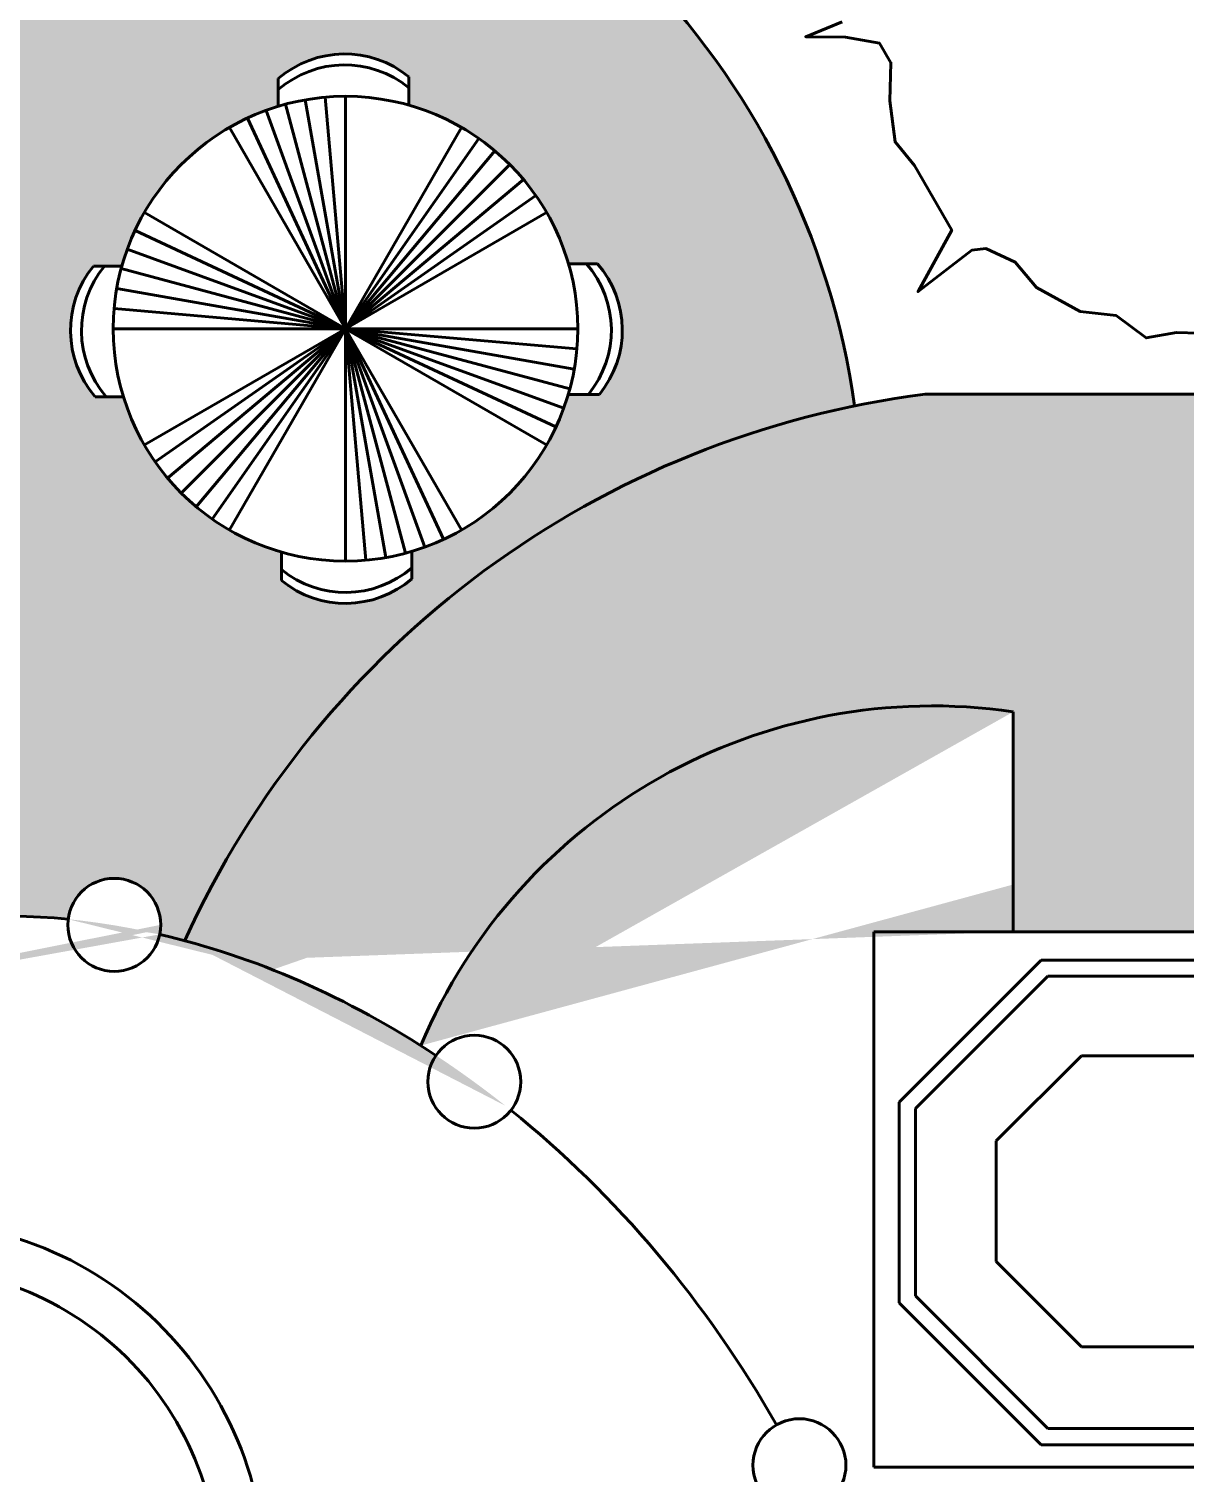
# Model space of a CAD drawing. Header units: inches. Extents: x -344 to 750, y -84 to 471.
# Drawn here: x -118 to 31.3, y 121 to 307.4 of the extents above; entities that cross this region are included whole.
import ezdxf

# ---------------------------------------------------------------- set-up
doc = ezdxf.new("R2010")
doc.units = ezdxf.units.IN
doc.header["$MEASUREMENT"] = 0
for name, color, linetype, lineweight in [('L-PLNT-TREE', 90, 'Continuous', 60), ('L-SITE-FURN', 210, 'Continuous', 60), ('L-SITE-POOL', 150, 'Continuous', 60), ('L-WALK', 7, 'Continuous', 60), ('L-WALK-PATT', 252, 'Continuous', 30)]:
    doc.layers.add(name, color=color, linetype=linetype, lineweight=lineweight)
pattern_1 = [(228.012787504, (0.576, 0.8), (-6.40000000000005, -7.200000000000003), [0.1076288, -10.65527043765896]), (184.969740728, (0.504, 0.7200000000000001), (9.59999999999998, 0.8000000000000281), [0.1846944, -18.284739808984]), (132.510447078, (0.3200000000000001, 0.7040000000000001), (8.000000000000094, -8.799999999999892), [0.1302304, -12.89282607687976]), (267.273689006, (0.008, 0.504), (0.8000000000000194, 16.00000000000001), [0.1681904, -16.6508464333032]), (292.833654178, (0, 0.336), (-3.999999999999991, 9.600000000000023), [0.164924, -16.32749850247064]), (357.273689006, (0.064, 0.184), (-16.00000000000001, 0.8000000000000205), [0.1681904, -16.6508464333032]), (37.6942404667, (0.232, 0.176), (-10.4, -7.999999999999979), [0.2224232, -22.0198788391328]), (72.2553283749, (0.408, 0.3120000000000001), (5.600000000000023, 17.6), [0.2099904, -20.78905719745071]), (121.429565615, (0.472, 0.512), (-6.400000000000016, 10.39999999999999), [0.16876, -16.7072584877832]), (175.236358309, (0.384, 0.656), (8.799999999999988, -0.8000000000000305), [0.1926656, -9.44061006303384]), (222.397437798, (0.192, 0.672), (-9.599999999999971, -8.799999999999978), [0.2491584, -24.66670000383592]), (138.814074834, (0.8, 0.496), (-5.600000000000026, 4.800000000000001), [0.08504079999999999, -8.419075850187758]), (171.46923439, (0.7360000000000001, 0.5519999999999999), (10.4, -1.599999999999996), [0.1617896, -16.0172091329256]), (225, (0.576, 0.576), (-8.881784197001253e-17, -0.7999999999999464), [0.1131368, -1.01823404989848]), (203.198590514, (0.52, 0.672), (3.999999999999992, 1.59999999999998), [0.06092640000000001, -6.03169208469112]), (291.801409486, (0.464, 0.6480000000000001), (-0.7999999999997471, 2.400000000000082), [0.0861624, -4.2219694457076]), (30.96375653209999, (0.496, 0.568), (2.400000000000043, 1.599999999999984), [0.1399432, -4.524818315876239]), (161.565051177, (0.6160000000000001, 0.6400000000000001), (1.600000000000009, -0.7999999999999814), [0.1011928, -2.42862932813472]), (16.389540334, (0, 0.6480000000000001), (7.999999999999973, 2.400000000000035), [0.14176, -14.03427611733552]), (70.3461759419, (0.136, 0.6880000000000001), (-3.200000000000976, -8.800000000002717), [0.1189288, -11.7739261978552]), (293.198590514, (0.6160000000000001, 0.8), (-1.599999999999977, 3.999999999999993), [0.121852, -5.97076648469112]), (343.610459666, (0.664, 0.6880000000000001), (-7.999999999999973, 2.400000000000035), [0.14176, -14.0342761173352]), (339.44395478, (0, 0.152), (-4.000000000000029, 1.60000000000002), [0.136704, -6.698498996253999]), (294.775140569, (0.128, 0.104), (-4.000000000000004, 8.800000000000002), [0.1145424, -11.3397144506208]), (66.8014094864, (0.6240000000000001, 0), (1.599999999999985, 3.999999999999976), [0.121852, -5.97076648469112]), (17.3540246363, (0.672, 0.112), (-10.39999999999998, -3.19999999999997), [0.1341048, -13.276338891392]), (69.44395478040002, (0.232, 0), (-1.600000000000006, -3.999999999999964), [0.068352, -6.766850996253999]), (101.309932474, (0.576, 0), (-0.7999999999999711, 3.20000000000001), [0.040792, -4.03842361087424]), (165.963756532, (0.568, 0.04000000000000001), (2.399999999999967, -0.8000000000000012), [0.164924, -3.13356050049416]), (186.009005957, (0.408, 0.08000000000000002), (8.000000000000037, 0.7999999999999865), [0.15284, -15.13113853963424]), (303.690067526, (0.496, 0.496), (-0.7999999999999898, 1.599999999999989), [0.1153776, -2.7690634203712]), (353.157226587, (0.5599999999999999, 0.4), (13.60000000000001, -1.600000000000042), [0.2014352, -19.94205009922264]), (60.9453959009, (0.76, 0.376), (-3.199999999999981, -5.599999999999982), [0.0823648, -8.154139312789601]), (90, (0.8, 0.4480000000000001), (-0.7999999999999999, 0.8), [0.048, -0.752]), (120.256437164, (0.392, 0.104), (3.200000000000007, -5.600000000000007), [0.1111392, -11.00281599155984]), (48.01278750420001, (0.336, 0.2), (6.4, 7.199999999999981), [0.2152576, -10.54764163765896]), (0, (0.48, 0.36), (0.8, 0.8), [0.208, -0.592]), (325.3048464690001, (0.6880000000000001, 0.36), (8.000000000000112, -5.59999999999986), [0.1264912, -12.5226194406736]), (254.054604099, (0.792, 0.288), (-0.8000000000000302, -3.200000000000004), [0.1164816, -5.7076063114244]), (207.645975364, (0.76, 0.176), (-15.19999999999996, -8.000000000000039), [0.189652, -18.77557934580752]), (175.42607874, (0.592, 0.08800000000000001), (-10.39999999999996, 0.8000000000000012), [0.2006392, -19.86325872637512])]

# ---------------------------------------------------------------- blocks, each defined once
blk = doc.blocks.new('CLUMP_OF_TREES_BUSHES')
blk.add_lwpolyline([(-42.05019685039316, -47.16929133858186), (-44.67814960629826, -53.42716535432999), (-39.79724409448746, -48.61318897637722), (-34.91633858267666, -45.24409448818828), (-31.16240157480283, -46.20669291338518), (-26.65649606299144, -51.02066929133796), (-21.02559055118048, -55.35236220472358), (-15.76870078740112, -55.83366141732203), (-3.378937007873968, -59.20275590551097), (0, -70.75492125984161), (1.50196850393728, -59.20275590551097), (3.003937007874112, -57.27755905511716), (8.259842519685217, -55.35236220472358), (13.89173228346443, -55.83366141732203), (22.15157480314965, -53.42716535432999), (27.03248031496045, -49.5757874015739), (33.41437007873982, -48.61318897637722), (36.41830708661394, -44.28149606299138), (42.0501968503936, -38.98720472440886)])
blk = doc.blocks.new('PICNIC')
for p, q in [((-8.679932, 28.710449), (-8.679932, 32.27417)), ((8.180541999999999, 28.833984), (8.180541999999999, 32.510742)), ((-2.614136, 29.879761), (0, 0)), ((0, 29.993896), (0, 0)), ((-10.258545, 28.184937), (0, 0)), ((0, 0), (-7.763062, 28.971802)), ((-5.208496, 29.538208), (0, 0)), ((-12.676025, 27.183594), (0, 0)), ((-14.996948, 25.975464), (0, 0)), ((-14.996948, 25.975464), (0, 0)), ((14.996948, 25.975464), (0, 0)), ((14.996948, 25.975464), (0, 0)), ((17.203735, 24.56958), (0, 0)), ((19.279663, 22.976685), (0, 0)), ((0, 0), (21.208862, 21.208862)), ((22.976563, 19.279663), (0, 0)), ((24.569458, 17.203857), (0, 0)), ((-25.975464, 14.996948), (0, 0)), ((25.975342, 14.996948), (0, 0)), ((-27.183716, 12.675903), (0, 0)), ((-28.185059, 10.258423), (0, 0)), ((-28.885498, 8.078247), (-32.562256, 8.078247)), ((0, 0), (-28.971802, 7.762939)), ((32.562866, 8.38855), (28.796997, 8.38855)), ((-29.538208, 5.208374), (0, 0)), ((-29.879761, 2.614136), (0, 0)), ((-29.993896, 0), (0, 0)), ((-29.993896, 0), (0, 0)), ((-25.975464, -14.996948), (0, 0)), ((-24.569458, -17.203857), (0, 0)), ((-22.976563, -19.279663), (0, 0)), ((0, 0), (-21.208862, -21.208862)), ((-19.279663, -22.976685), (0, 0)), ((-17.203735, -24.56958), (0, 0)), ((-14.996948, -25.975464), (0, 0)), ((-14.996948, -25.975464), (0, 0)), ((14.996948, -25.975464), (0, 0)), ((0, -29.993896), (0, 0)), ((14.996948, -25.975464), (0, 0)), ((2.614136, -29.879761), (0, 0)), ((12.675903, -27.183594), (0, 0)), ((10.258545, -28.184937), (0, 0)), ((0, 0), (7.762939, -28.971802)), ((5.208374, -29.538208), (0, 0)), ((29.993896, 0), (0, 0)), ((25.975464, -14.996826), (0, 0)), ((29.993896, 0), (0, 0)), ((27.183716, -12.675903), (0, 0)), ((29.879761, -2.614136), (0, 0)), ((29.538208, -5.208374), (0, 0)), ((0, 0), (28.971802, -7.762939)), ((28.185059, -10.258423), (0, 0)), ((-28.679321, -8.782227), (-32.325684, -8.782227)), ((32.799438, -8.471924000000001), (28.772461, -8.471924000000001)), ((-8.285034, -28.823975), (-8.285034, -32.500732)), ((8.575439, -28.741821), (8.575439, -32.26416))]:
    blk.add_line(p, q)
blk.add_circle((0, 0), 29.993885)
for centre, radius, start, end in [((-0.108903, 22.358217), 13.106817, 50.768673, 130.839081), ((-0.108903, 20.941467), 13.106818, 50.768677, 130.839066), ((-22.409729, -0.211197), 13.106818, 140.768677, 220.839066), ((-20.992983, -0.211197), 13.106817, 140.768677, 220.839081), ((21.230164, -0.182479), 13.106819, 320.768677, 40.83906899999999), ((22.646912, -0.182479), 13.106819, 320.768677, 40.83906899999999), ((0.00441, -20.931459), 13.106817, 230.768677, 310.839081), ((0.004411, -22.348207), 13.106817, 230.768677, 310.839081)]:
    blk.add_arc(centre, radius, start, end)
blk = doc.blocks.new('HOT_TUB')
for p, q in [((0, 0), (0, 69.11999999999989)), ((0, 69.11999999999989), (69.12000000000012, 69.11999999999989)), ((69.12000000000012, 69.11999999999989), (69.12000000000012, 0)), ((21.60100000000011, 65.4559999999999), (3.272000000000162, 47.12799999999993)), ((47.52099999999996, 65.4559999999999), (21.60100000000011, 65.4559999999999)), ((65.84899999999993, 47.12799999999993), (47.52099999999996, 65.4559999999999)), ((22.46399999999994, 63.39599999999996), (5.358000000000175, 46.28999999999996)), ((46.65600000000018, 63.39599999999996), (22.46399999999994, 63.39599999999996)), ((63.76300000000015, 46.28999999999996), (46.65600000000018, 63.39599999999996)), ((26.78500000000008, 53.09699999999998), (15.78800000000024, 42.10100000000011)), ((42.33700000000022, 53.09699999999998), (26.78500000000008, 53.09699999999998)), ((53.33300000000008, 42.10100000000011), (42.33700000000022, 53.09699999999998)), ((3.272000000000162, 47.12799999999993), (3.272000000000162, 21.20800000000008)), ((65.84899999999993, 21.20800000000008), (65.84899999999993, 47.12799999999993)), ((5.358000000000175, 46.28999999999996), (5.358000000000175, 22.09799999999996)), ((63.76300000000015, 22.09799999999996), (63.76300000000015, 46.28999999999996)), ((15.78800000000024, 42.10100000000011), (15.78800000000024, 26.54899999999998)), ((53.33300000000008, 26.54899999999998), (53.33300000000008, 42.10100000000011)), ((15.78800000000024, 26.54899999999998), (26.78500000000008, 15.55200000000013)), ((42.33700000000022, 15.55200000000013), (53.33300000000008, 26.54899999999998)), ((3.272000000000162, 21.20800000000008), (21.60100000000011, 2.879999999999882)), ((5.358000000000175, 22.09799999999996), (22.46399999999994, 4.991999999999962)), ((46.65600000000018, 4.991999999999962), (63.76300000000015, 22.09799999999996)), ((47.52099999999996, 2.879999999999882), (65.84899999999993, 21.20800000000008)), ((26.78500000000008, 15.55200000000013), (42.33700000000022, 15.55200000000013)), ((22.46399999999994, 4.991999999999962), (46.65600000000018, 4.991999999999962)), ((21.60100000000011, 2.879999999999882), (47.52099999999996, 2.879999999999882)), ((69.12000000000012, 0), (0, 0))]:
    blk.add_line(p, q)
blk = doc.blocks.new('SWIMPOOL')
for centre, radius, start in [((2.927643, 86.486725), 92.198639, 95.60188299999999), ((2.927634, 86.486725), 80.198631, 96.44339000000001)]:
    blk.add_arc(centre, radius, start, 194.42305)

msp = doc.modelspace()

# ---------------------------------------------------------------- hatches: boundary and pattern name
at = {"layer": 'L-WALK-PATT'}
h = msp.add_hatch(dxfattribs=at)
h.set_pattern_fill('GRAVEL', color=256, scale=0.8)
h.set_pattern_definition(pattern_1)
edge = h.paths.add_edge_path()
edge.add_line((72.75, 260.25), (-2.249999999999886, 260.25))
edge.add_arc((13.11094711719627, 139.3184901394298), 121.9031942710874, 97.23905049070613, 155.5804458245875)
edge.add_ellipse((-101.875, 81.875), major_axis=(-57.875, 101.125), ratio=0.7921596004561258, start_angle=303.741445805721, end_angle=321.84036568356873, ccw=False)
edge.add_arc((-1.295876370720457, 148.2412887336484), 71.76862631074609, 81.65479926264072, 157.1001206146117, ccw=False)
edge.add_line((9.120392002522962, 219.25), (9.120392002522966, 190.8699999999999))
edge.add_line((9.120392002522966, 190.8699999999999), (42.25, 190.8699999999999))
edge.add_line((42.25, 190.8699999999999), (42.25, 219.25))
edge.add_line((42.25, 219.25), (72.75, 219.25))
edge.add_line((72.75, 219.25), (72.75, 260.25))
edge = h.paths.add_edge_path()
edge.add_ellipse((-101.875, 81.875), major_axis=(-57.875, 101.125), ratio=0.7921596004561258, start_angle=371.2754159918056, end_angle=373.8172284335656, ccw=False)
edge.add_arc((-169.75, 176), 6.000000000000001, 180, 220.7423579691828, ccw=False)
edge.add_arc((-169.75, 176), 6, 37.86666615294831, 180, ccw=False)
edge.add_ellipse((-101.875, 81.875), major_axis=(-57.875, 101.125), ratio=0.7921596004561258, start_angle=330.59049141312545, end_angle=363.86145226703235, ccw=False)
edge.add_arc((-107, 191.7499999999999), 5.999999999999999, 7.958078640513122e-13, 173.0023192760035, ccw=False)
edge.add_arc((-107, 191.7500000000001), 6, 348.20687443682885, 359.99999999999943, ccw=False)
edge.add_ellipse((-101.875, 81.875), major_axis=(-57.875, 101.125), ratio=0.7921596004561258, start_angle=321.84036568356873, end_angle=323.7191509761346, ccw=False)
edge.add_arc((13.11094711719633, 139.3184901394299), 121.9031942710875, 101.58549833469641, 155.5804458245876, ccw=False)
edge.add_arc((-110.875, 244.6250000000001), 100.5, 8.072629813530618, 228.6987101942143)
h.paths.add_polyline_path([(-85.80987315296716, 297.4085942980124), (-85.80987315296716, 300.9722793274675, -0.3643181693008204), (-68.94939915296715, 301.2088513262585), (-68.94939915296715, 297.5548572298975, -0.2583000036906132), (-48.33297314779819, 277.0866598390452), (-44.56707402096298, 277.0866598390452, -0.3643180966685851), (-44.33050208377222, 260.2261858390452), (-48.35739102039376, 260.2261858390452, -0.2538756324780686), (-68.55450215296715, 239.9562417134256), (-68.55450215296715, 236.4339494862553, -0.3643181407426038), (-85.41497515296714, 236.197378351832), (-85.41497515296714, 239.8711892783597, -0.253685852014913), (-105.8093000424838, 259.9158828390452), (-109.4556230988128, 259.9158828390452, -0.3643181336501561), (-109.6921967476621, 276.7763568390451), (-106.0154922607479, 276.7763568390451, -0.2565432042007624)], flags=16)
h.paths.add_polyline_path([(-131.6356942673386, 250.2346821747568), (-127.8697951405034, 250.2346821747568, -0.3643180966685851), (-127.6332232033126, 233.3742081747568), (-131.6601121399341, 233.3742081747568, -0.2538756324780686), (-151.8572232725075, 213.1042640491373), (-151.8572232725075, 209.5819718219669, -0.3643181407426025), (-168.7176962725075, 209.3454006875436), (-168.7176962725075, 213.0192116140714, -0.2536858520149126), (-189.1120211620241, 233.0639051747568), (-192.7583442183531, 233.0639051747568, -0.3643181336501586), (-192.9949178672024, 249.9243791747568), (-189.3182133802883, 249.9243791747568, -0.2565432042007621), (-169.1125942725075, 270.5566166337241), (-169.1125942725075, 274.1203016631791, -0.3643181693008204), (-152.2521202725075, 274.3568736619701), (-152.2521202725075, 270.7028795656091, -0.2583000036906132)], flags=16)
h = msp.add_hatch(dxfattribs=at)
h.set_pattern_fill('GRAVEL', color=256, scale=0.8)
h.set_pattern_definition(pattern_1)
edge = h.paths.add_edge_path()
edge.add_line((72.75, 260.25), (-2.249999999999886, 260.25))
edge.add_arc((13.11094711719627, 139.3184901394298), 121.9031942710874, 97.23905049070613, 155.5804458245875)
edge.add_ellipse((-101.875, 81.875), major_axis=(-57.875, 101.125), ratio=0.7921596004561258, start_angle=303.741445805721, end_angle=321.84036568356873, ccw=False)
edge.add_arc((-1.295876370720457, 148.2412887336484), 71.76862631074609, 81.65479926264072, 157.1001206146117, ccw=False)
edge.add_line((9.120392002522962, 219.25), (9.120392002522962, 190.8699999999999))
edge.add_line((9.120392002522962, 190.8699999999999), (42.25, 190.8699999999999))
edge.add_line((42.25, 190.8699999999999), (42.25, 219.25))
edge.add_line((42.25, 219.25), (72.75, 219.25))
edge.add_line((72.75, 219.25), (72.75, 260.25))
edge = h.paths.add_edge_path()
edge.add_ellipse((-101.875, 81.875), major_axis=(-57.875, 101.125), ratio=0.7921596004561258, start_angle=371.2754159918056, end_angle=373.8172284335656, ccw=False)
edge.add_arc((-169.75, 176), 6.000000000000001, 180, 220.7423579691828, ccw=False)
edge.add_arc((-169.75, 176), 6, 37.86666615294831, 180, ccw=False)
edge.add_ellipse((-101.875, 81.875), major_axis=(-57.875, 101.125), ratio=0.7921596004561258, start_angle=330.59049141312545, end_angle=363.86145226703235, ccw=False)
edge.add_arc((-107, 191.7500000000002), 6, -11.793125563172907, 173.0023192760066, ccw=False)
edge.add_ellipse((-101.875, 81.875), major_axis=(-57.875, 101.125), ratio=0.7921596004561258, start_angle=321.84036568356873, end_angle=323.7191509761346, ccw=False)
edge.add_ellipse((-101.875, 81.875), major_axis=(-57.875, 101.125), ratio=0.7921596004561258, start_angle=302.5218098375627, end_angle=321.8403656835687)
edge.add_arc((13.1109471171963, 139.3184901394298), 121.9031942710875, 101.58549833469641, 155.5804458245875, ccw=False)
edge.add_arc((-110.875, 244.625), 100.5, 8.072629813530634, 228.6987101942143)
h.paths.add_polyline_path([(-85.80987315296716, 297.4085942980124), (-85.80987315296716, 300.9722793274675, -0.3643181693008204), (-68.94939915296715, 301.2088513262585), (-68.94939915296715, 297.5548572298975, -0.2583000036906132), (-48.33297314779819, 277.0866598390452), (-44.56707402096297, 277.0866598390452, -0.3643180966685851), (-44.33050208377222, 260.2261858390452), (-48.35739102039376, 260.2261858390452, -0.2538756324780686), (-68.55450215296715, 239.9562417134256), (-68.55450215296715, 236.4339494862553, -0.3643181407426038), (-85.41497515296714, 236.197378351832), (-85.41497515296714, 239.8711892783597, -0.2536858520149129), (-105.8093000424838, 259.9158828390452), (-109.4556230988128, 259.9158828390452, -0.3643181336501561), (-109.6921967476621, 276.7763568390451), (-106.0154922607479, 276.7763568390451, -0.2565432042007624)], flags=16)
h.paths.add_polyline_path([(-152.2521202725075, 270.7028795656091, -0.2583000036906132), (-131.6356942673386, 250.2346821747568), (-127.8697951405034, 250.2346821747568, -0.3643180966685851), (-127.6332232033126, 233.3742081747568), (-131.6601121399341, 233.3742081747568, -0.2538756324780686), (-151.8572232725075, 213.1042640491373), (-151.8572232725075, 209.5819718219669, -0.3643181407426025), (-168.7176962725075, 209.3454006875436), (-168.7176962725075, 213.0192116140714, -0.2536858520149126), (-189.1120211620241, 233.0639051747568), (-192.7583442183531, 233.0639051747568, -0.3643181336501586), (-192.9949178672024, 249.9243791747568), (-189.3182133802883, 249.9243791747568, -0.2565432042007621), (-169.1125942725075, 270.5566166337241), (-169.1125942725075, 274.1203016631791, -0.3643181693008204), (-152.2521202725075, 274.3568736619701)], flags=16)
h = msp.add_hatch(dxfattribs=at)
h.set_pattern_fill('GRAVEL', color=256, scale=0.8)
h.set_pattern_definition(pattern_1)
edge = h.paths.add_edge_path()
edge.add_arc((-110.875, 244.625), 100.5, 8.072629813530634, 228.6987101942143)
edge.add_ellipse((-101.875, 81.875), major_axis=(-57.875, 101.125), ratio=0.7921596004561258, start_angle=371.2754159918056, end_angle=373.8172284335656, ccw=False)
edge.add_arc((-169.75, 176), 6.000000000000001, 180, 220.7423579691828, ccw=False)
edge.add_arc((-169.75, 176), 6, 37.86666615294831, 180, ccw=False)
edge.add_ellipse((-101.875, 81.875), major_axis=(-57.875, 101.125), ratio=0.7921596004561258, start_angle=330.59049141312545, end_angle=363.86145226703235, ccw=False)
edge.add_arc((-107, 191.75), 5.999999999999999, 0, 173.0023192760044, ccw=False)
edge.add_arc((-107, 191.75), 6, -11.793125563170577, 0, ccw=False)
edge.add_ellipse((-101.875, 81.875), major_axis=(-57.875, 101.125), ratio=0.7921596004561258, start_angle=321.84036568356873, end_angle=323.7191509761346, ccw=False)
edge.add_arc((13.11094711719633, 139.3184901394298), 121.9031942710875, 101.58549833469641, 155.5804458245875, ccw=False)
h.paths.add_polyline_path([(-127.6332232033126, 233.3742081747568), (-131.6601121399341, 233.3742081747568, -0.2538756324780687), (-151.8572232725075, 213.1042640491373), (-151.8572232725075, 209.5819718219669, -0.3643181407426024), (-168.7176962725075, 209.3454006875436), (-168.7176962725075, 213.0192116140714, -0.2536858520149127), (-189.1120211620241, 233.0639051747568), (-192.7583442183531, 233.0639051747568, -0.3643181336501586), (-192.9949178672024, 249.9243791747568), (-189.3182133802883, 249.9243791747568, -0.256543204200762), (-169.1125942725075, 270.5566166337241), (-169.1125942725075, 274.1203016631791, -0.3643181693008204), (-152.2521202725075, 274.35687366197), (-152.2521202725075, 270.7028795656091, -0.2583000036906132), (-131.6356942673386, 250.2346821747568), (-127.8697951405034, 250.2346821747568, -0.3643180966685851)], flags=16)
h.paths.add_polyline_path([(-105.8093000424838, 259.9158828390452), (-109.4556230988128, 259.9158828390452, -0.3643181336501561), (-109.6921967476621, 276.7763568390451), (-106.0154922607479, 276.7763568390451, -0.2565432042007623), (-85.80987315296716, 297.4085942980124), (-85.80987315296716, 300.9722793274675, -0.3643181693008204), (-68.94939915296715, 301.2088513262585), (-68.94939915296715, 297.5548572298975, -0.2583000036906132), (-48.33297314779819, 277.0866598390452), (-44.56707402096297, 277.0866598390452, -0.3643180966685851), (-44.33050208377222, 260.2261858390452), (-48.35739102039376, 260.2261858390452, -0.2538756324780686), (-68.55450215296715, 239.9562417134256), (-68.55450215296715, 236.4339494862553, -0.3643181407426038), (-85.41497515296714, 236.197378351832), (-85.41497515296714, 239.8711892783597, -0.2536858520149129)], flags=16)
h = msp.add_hatch(dxfattribs=at)
h.set_pattern_fill('GRAVEL', color=256, scale=0.75)
h.set_pattern_definition([(228.012787504, (0.54, 0.75), (-6.000000000000046, -6.750000000000003), [0.100902, -9.989316035305274]), (184.969740728, (0.4725, 0.675), (8.999999999999982, 0.7500000000000263), [0.173151, -17.1419435709225]), (132.510447078, (0.3, 0.66), (7.500000000000088, -8.249999999999899), [0.122091, -12.08702444707477]), (267.273689006, (0.0075, 0.4725), (0.7500000000000182, 15.00000000000001), [0.1576785, -15.61016853122175]), (292.833654178, (0, 0.315), (-3.749999999999991, 9.000000000000021), [0.15461625, -15.30702984606622]), (357.273689006, (0.06, 0.1725), (-15.00000000000001, 0.7500000000000191), [0.1576785, -15.61016853122175]), (37.6942404667, (0.2175, 0.165), (-9.749999999999998, -7.49999999999998), [0.20852175, -20.643636411687]), (72.2553283749, (0.3825, 0.2925), (5.25000000000002, 16.5), [0.196866, -19.48974112261005]), (121.429565615, (0.4425, 0.48), (-6.000000000000014, 9.749999999999991), [0.1582125, -15.66305483229675]), (175.236358309, (0.36, 0.615), (8.249999999999988, -0.7500000000000284), [0.180624, -8.850571934094225]), (222.397437798, (0.18, 0.63), (-8.999999999999972, -8.249999999999979), [0.233586, -23.12503125359617]), (138.814074834, (0.75, 0.465), (-5.250000000000025, 4.5), [0.07972574999999998, -7.892883609551023]), (171.46923439, (0.6900000000000001, 0.5175), (9.749999999999998, -1.499999999999996), [0.15167775, -15.01613356211775]), (225, (0.54, 0.54), (-8.326672684688674e-17, -0.7499999999999497), [0.10606575, -0.954594421779825]), (203.198590514, (0.4875, 0.63), (3.749999999999992, 1.499999999999982), [0.0571185, -5.654711329397925]), (291.801409486, (0.4349999999999999, 0.6075), (-0.749999999999763, 2.250000000000077), [0.08077725, -3.958096355350875]), (30.96375653209999, (0.465, 0.5325), (2.25000000000004, 1.499999999999985), [0.13119675, -4.242017171133973]), (161.565051177, (0.5775, 0.6000000000000001), (1.500000000000009, -0.7499999999999825), [0.09486825, -2.276839995126299]), (16.389540334, (0, 0.6075), (7.499999999999975, 2.250000000000033), [0.1329, -13.15713386000205]), (70.3461759419, (0.1275, 0.645), (-3.000000000000915, -8.250000000002547), [0.11149575, -11.03805581048925]), (293.198590514, (0.5775, 0.75), (-1.499999999999978, 3.749999999999993), [0.11423625, -5.597593579397925]), (343.610459666, (0.6224999999999999, 0.645), (-7.499999999999975, 2.250000000000033), [0.1329, -13.15713386000175]), (339.44395478, (0, 0.1425), (-3.750000000000028, 1.500000000000018), [0.12816, -6.279842808988124]), (294.775140569, (0.12, 0.0975), (-3.750000000000004, 8.250000000000002), [0.1073835, -10.630982297457]), (66.8014094864, (0.585, 0), (1.499999999999986, 3.749999999999977), [0.11423625, -5.597593579397925]), (17.3540246363, (0.63, 0.105), (-9.749999999999982, -2.999999999999972), [0.12572325, -12.44656771068]), (69.44395478040002, (0.2175, 0), (-1.500000000000005, -3.749999999999966), [0.06407999999999998, -6.343922808988125]), (101.309932474, (0.54, 0), (-0.7499999999999729, 3.000000000000009), [0.0382425, -3.7860221351946]), (165.963756532, (0.5325, 0.03750000000000001), (2.249999999999969, -0.750000000000001), [0.15461625, -2.937712969213275]), (186.009005957, (0.3825, 0.07500000000000001), (7.500000000000035, 0.7499999999999873), [0.1432875, -14.1854423809071]), (303.690067526, (0.465, 0.465), (-0.7499999999999905, 1.499999999999989), [0.1081665, -2.595996956598]), (353.157226587, (0.5249999999999999, 0.375), (12.75000000000001, -1.50000000000004), [0.1888455, -18.69567196802123]), (60.9453959009, (0.7124999999999999, 0.3525), (-2.999999999999982, -5.249999999999982), [0.077217, -7.64450560574025]), (90, (0.75, 0.42), (-0.7499999999999999, 0.75), [0.045, -0.705]), (120.256437164, (0.3675, 0.0975), (3.000000000000007, -5.250000000000006), [0.104193, -10.31513999208735]), (48.01278750420001, (0.315, 0.1875), (6, 6.749999999999981), [0.201804, -9.888414035305274]), (0, (0.45, 0.3375), (0.75, 0.75), [0.195, -0.5549999999999999]), (325.3048464690001, (0.645, 0.3375), (7.500000000000104, -5.249999999999869), [0.1185855, -11.7399557256315]), (254.054604099, (0.7424999999999999, 0.27), (-0.7500000000000283, -3.000000000000004), [0.1092015, -5.350880916960375]), (207.645975364, (0.7124999999999999, 0.165), (-14.24999999999996, -7.500000000000036), [0.17779875, -17.60210563669455]), (175.42607874, (0.5549999999999999, 0.0825), (-9.749999999999964, 0.750000000000001), [0.18809925, -18.62180505597667])])
edge = h.paths.add_edge_path()
edge.add_ellipse((-101.875, 81.875), major_axis=(-57.875, 101.125), ratio=0.7921596004561258, start_angle=371.2754159918056, end_angle=373.8172284335656, ccw=False)
edge.add_arc((-169.75, 176), 6.000000000000001, 180, 220.7423579691828, ccw=False)
edge.add_arc((-169.75, 176), 5.999999999999999, 37.86666615294831, 180, ccw=False)
edge.add_ellipse((-101.875, 81.875), major_axis=(-57.875, 101.125), ratio=0.7921596004561258, start_angle=330.59049141312545, end_angle=363.86145226703235, ccw=False)
edge.add_arc((-107, 191.75), 6, 0, 173.0023192760044, ccw=False)
edge.add_arc((-107, 191.75), 6, 348.20687443682885, 359.9999999999998, ccw=False)
edge.add_ellipse((-101.875, 81.875), major_axis=(-57.875, 101.125), ratio=0.7921596004561258, start_angle=321.84036568356873, end_angle=323.7191509761346, ccw=False)
edge.add_arc((13.1109471171963, 139.3184901394298), 121.9031942710875, 101.58549833469641, 155.5804458245875, ccw=False)
edge.add_arc((-110.875, 244.625), 100.5, 8.072629813530634, 228.6987101942143)
h.paths.add_polyline_path([(-44.33050208377222, 260.2261858390452), (-48.35739102039376, 260.2261858390452, -0.2538756324780686), (-68.55450215296715, 239.9562417134256), (-68.55450215296715, 236.4339494862553, -0.3643181407426038), (-85.41497515296714, 236.197378351832), (-85.41497515296714, 239.8711892783597, -0.2536858520149129), (-105.8093000424838, 259.9158828390452), (-109.4556230988128, 259.9158828390452, -0.3643181336501561), (-109.6921967476621, 276.7763568390451), (-106.0154922607479, 276.7763568390451, -0.2565432042007623), (-85.80987315296716, 297.4085942980124), (-85.80987315296716, 300.9722793274675, -0.3643181693008204), (-68.94939915296715, 301.2088513262585), (-68.94939915296715, 297.5548572298975, -0.2583000036906132), (-48.33297314779819, 277.0866598390452), (-44.56707402096297, 277.0866598390452, -0.3643180966685851)], flags=16)
h.paths.add_polyline_path([(-127.6332232033126, 233.3742081747568), (-131.6601121399341, 233.3742081747568, -0.2538756324780687), (-151.8572232725075, 213.1042640491373), (-151.8572232725075, 209.5819718219669, -0.3643181407426025), (-168.7176962725075, 209.3454006875436), (-168.7176962725075, 213.0192116140714, -0.2536858520149126), (-189.1120211620241, 233.0639051747568), (-192.7583442183531, 233.0639051747568, -0.3643181336501586), (-192.9949178672024, 249.9243791747568), (-189.3182133802883, 249.9243791747568, -0.2565432042007621), (-169.1125942725075, 270.5566166337241), (-169.1125942725075, 274.1203016631791, -0.3643181693008204), (-152.2521202725075, 274.3568736619701), (-152.2521202725075, 270.7028795656091, -0.2583000036906132), (-131.6356942673386, 250.2346821747568), (-127.8697951405034, 250.2346821747568, -0.3643180966685851)], flags=16)
h = msp.add_hatch(dxfattribs=at)
h.set_pattern_fill('GRAVEL', color=256)
h.set_pattern_definition([(228.012787504, (0.72, 1), (-8.000000000000062, -9.000000000000004), [0.134536, -13.3190880470737]), (184.969740728, (0.63, 0.9), (11.99999999999998, 1.000000000000035), [0.230868, -22.85592476123]), (132.510447078, (0.4, 0.88), (10.00000000000012, -10.99999999999986), [0.162788, -16.1160325960997]), (267.273689006, (0.01, 0.63), (1.000000000000024, 20.00000000000002), [0.210238, -20.813558041629]), (292.833654178, (0, 0.42), (-4.999999999999988, 12.00000000000003), [0.206155, -20.4093731280883]), (357.273689006, (0.08, 0.23), (-20.00000000000002, 1.000000000000026), [0.210238, -20.813558041629]), (37.6942404667, (0.29, 0.22), (-13, -9.999999999999973), [0.278029, -27.524848548916]), (72.2553283749, (0.51, 0.39), (7.000000000000028, 22), [0.2624879999999999, -25.98632149681339]), (121.429565615, (0.59, 0.64), (-8.00000000000002, 12.99999999999999), [0.21095, -20.884073109729]), (175.236358309, (0.48, 0.82), (10.99999999999998, -1.000000000000038), [0.240832, -11.8007625787923]), (222.397437798, (0.24, 0.84), (-11.99999999999996, -10.99999999999997), [0.311448, -30.8333750047949]), (138.814074834, (1, 0.62), (-7.000000000000033, 6), [0.106301, -10.5238448127347]), (171.46923439, (0.92, 0.69), (13, -1.999999999999995), [0.202237, -20.021511416157]), (225, (0.72, 0.72), (-1.110223024625157e-16, -0.9999999999999329), [0.141421, -1.2727925623731]), (203.198590514, (0.65, 0.84), (4.999999999999989, 1.999999999999975), [0.076158, -7.5396151058639]), (291.801409486, (0.58, 0.81), (-0.9999999999996839, 3.000000000000103), [0.107703, -5.2774618071345]), (30.96375653209999, (0.62, 0.71), (3.000000000000053, 1.99999999999998), [0.174929, -5.656022894845298]), (161.565051177, (0.77, 0.8), (2.000000000000012, -0.9999999999999767), [0.126491, -3.035786660168399]), (16.389540334, (0, 0.81), (9.999999999999966, 3.000000000000044), [0.1772, -17.5428451466694]), (70.3461759419, (0.17, 0.86), (-4.00000000000122, -11.0000000000034), [0.148661, -14.717407747319]), (293.198590514, (0.77, 1), (-1.99999999999997, 4.999999999999991), [0.152315, -7.4634581058639]), (343.610459666, (0.83, 0.86), (-9.999999999999966, 3.000000000000044), [0.1772, -17.54284514666899]), (339.44395478, (0, 0.19), (-5.000000000000036, 2.000000000000024), [0.17088, -8.373123745317498]), (294.775140569, (0.16, 0.13), (-5.000000000000005, 11), [0.143178, -14.174643063276]), (66.8014094864, (0.78, 0), (1.999999999999981, 4.99999999999997), [0.152315, -7.4634581058639]), (17.3540246363, (0.84, 0.14), (-12.99999999999998, -3.999999999999963), [0.167631, -16.59542361424]), (69.44395478040002, (0.29, 0), (-2.000000000000007, -4.999999999999955), [0.08543999999999999, -8.458563745317498]), (101.309932474, (0.72, 0), (-0.9999999999999638, 4.000000000000012), [0.05099, -5.0480295135928]), (165.963756532, (0.71, 0.05), (2.999999999999959, -1.000000000000001), [0.206155, -3.9169506256177]), (186.009005957, (0.51, 0.1), (10.00000000000005, 0.9999999999999831), [0.19105, -18.9139231745428]), (303.690067526, (0.62, 0.62), (-0.9999999999999872, 1.999999999999986), [0.144222, -3.461329275464]), (353.157226587, (0.7, 0.5), (17.00000000000001, -2.000000000000053), [0.251794, -24.9275626240283]), (60.9453959009, (0.95, 0.47), (-3.999999999999976, -6.999999999999977), [0.102956, -10.192674140987]), (90, (1, 0.56), (-0.9999999999999999, 1), [0.06, -0.94]), (120.256437164, (0.49, 0.13), (4.000000000000009, -7.000000000000008), [0.138924, -13.7535199894498]), (48.01278750420001, (0.42, 0.25), (8, 8.999999999999975), [0.269072, -13.1845520470737]), (0, (0.6, 0.45), (1, 1), [0.26, -0.74]), (325.3048464690001, (0.86, 0.45), (10.00000000000014, -6.999999999999825), [0.158114, -15.653274300842]), (254.054604099, (0.99, 0.36), (-1.000000000000038, -4.000000000000004), [0.145602, -7.1345078892805]), (207.645975364, (0.95, 0.22), (-18.99999999999995, -10.00000000000005), [0.237065, -23.4694741822594]), (175.42607874, (0.74, 0.11), (-12.99999999999995, 1.000000000000001), [0.250799, -24.8290734079689])])
edge = h.paths.add_edge_path()
edge.add_line((72.75, 260.25), (-2.249999999999886, 260.25))
edge.add_arc((13.11094711719628, 139.3184901394298), 121.9031942710874, 97.23905049070613, 155.5804458245875)
edge.add_ellipse((-101.875, 81.875), major_axis=(-57.875, 101.125), ratio=0.7921596004561258, start_angle=303.741445805721, end_angle=321.84036568356873, ccw=False)
edge.add_arc((-1.295876370720464, 148.2412887336484), 71.76862631074609, 81.65479926264072, 157.1001206146116, ccw=False)
edge.add_line((9.120392002522962, 219.25), (9.120392002522962, 190.8699999999999))
edge.add_line((9.120392002522962, 190.8699999999999), (42.25, 190.8699999999999))
edge.add_line((42.25, 190.8699999999999), (42.25, 219.25))
edge.add_line((42.25, 219.25), (72.74999999999999, 219.25))
edge.add_line((72.74999999999999, 219.25), (72.75, 260.25))
h.paths.add_polyline_path([(119.0042089635297, 259.0052636467284), (119.9999999999999, 259.0052636467284), (119.9999999999999, 259.9851737444745), (116, 259.9851737444745), (115.9999999999999, 265.25), (72.75, 265.25), (72.74999999999999, 214.25), (115.9999999999999, 214.25), (115.9999999999999, 220.0002516103647), (119.9999999999999, 220.0002516103647), (119.9999999999999, 220.9905223464557), (119.0042089635297, 220.9905223464557)])
edge = h.paths.add_edge_path()
edge.add_ellipse((-101.875, 81.875), major_axis=(-57.875, 101.125), ratio=0.7921596004561258, start_angle=371.2754159918056, end_angle=373.8172284335656, ccw=False)
edge.add_arc((-169.75, 176), 6.000000000000001, 180, 220.7423579691828, ccw=False)
edge.add_arc((-169.75, 176), 6, 37.86666615294831, 180, ccw=False)
edge.add_ellipse((-101.875, 81.875), major_axis=(-57.875, 101.125), ratio=0.7921596004561258, start_angle=330.59049141312545, end_angle=363.86145226703235, ccw=False)
edge.add_arc((-107, 191.7499999999999), 5.999999999999999, 7.958078640513122e-13, 173.0023192760035, ccw=False)
edge.add_arc((-107, 191.7500000000001), 6, 348.20687443682885, 359.99999999999943, ccw=False)
edge.add_ellipse((-101.875, 81.875), major_axis=(-57.875, 101.125), ratio=0.7921596004561258, start_angle=321.84036568356873, end_angle=323.7191509761346, ccw=False)
edge.add_arc((13.11094711719633, 139.3184901394299), 121.9031942710875, 101.58549833469641, 155.5804458245876, ccw=False)
edge.add_arc((-110.875, 244.625), 100.5, 8.072629813530652, 228.6987101942143)
h.paths.add_polyline_path([(-44.3305020837722, 260.2261858390452), (-48.35739102039376, 260.2261858390452, -0.2538756324780686), (-68.55450215296715, 239.9562417134256), (-68.55450215296715, 236.4339494862553, -0.3643181407426038), (-85.41497515296714, 236.197378351832), (-85.41497515296714, 239.8711892783597, -0.253685852014913), (-105.8093000424838, 259.9158828390452), (-109.4556230988128, 259.9158828390452, -0.3643181336501561), (-109.6921967476621, 276.7763568390451), (-106.0154922607479, 276.7763568390451, -0.2565432042007624), (-85.80987315296716, 297.4085942980124), (-85.80987315296716, 300.9722793274675, -0.3643181693008204), (-68.94939915296715, 301.2088513262585), (-68.94939915296715, 297.5548572298975, -0.2583000036906132), (-48.33297314779819, 277.0866598390452), (-44.56707402096298, 277.0866598390452, -0.3643180966685851)], flags=16)
h.paths.add_polyline_path([(-127.6332232033126, 233.3742081747568), (-131.6601121399341, 233.3742081747568, -0.2538756324780686), (-151.8572232725075, 213.1042640491373), (-151.8572232725075, 209.5819718219669, -0.3643181407426025), (-168.7176962725075, 209.3454006875436), (-168.7176962725075, 213.0192116140714, -0.2536858520149126), (-189.1120211620241, 233.0639051747568), (-192.7583442183531, 233.0639051747568, -0.3643181336501586), (-192.9949178672024, 249.9243791747568), (-189.3182133802883, 249.9243791747568, -0.2565432042007621), (-169.1125942725075, 270.5566166337241), (-169.1125942725075, 274.1203016631791, -0.3643181693008204), (-152.2521202725075, 274.3568736619701), (-152.2521202725075, 270.7028795656091, -0.2583000036906132), (-131.6356942673386, 250.2346821747568), (-127.8697951405034, 250.2346821747568, -0.3643180966685851)], flags=16)
h = msp.add_hatch(dxfattribs=at)
h.set_pattern_fill('AR-SAND', color=256)
h.set_pattern_definition([(37.50000000000001, (0, 0), (-0.06299335810960816, 1.926823769013159), [0, -1.52, 0, -1.7, 0, -1.625]), (7.499999999999999, (0, 0), (1.769776705267727, 2.82214606522974), [0, -0.82, 0, -1.37, 0, -0.525]), (327.5, (-1.23, 0), (3.114141861751495, 0.005659053536964942), [0, -0.5, 0, -1.8, 0, -2.35]), (317.5, (-1.23, 0), (3.006126604572294, 0.8776755649342494), [0, -0.25, 0, -1.18, 0, -1.35])])
edge = h.paths.add_edge_path()
edge.add_line((72.75, 260.25), (-2.249999999999872, 260.25))
edge.add_arc((13.11094711719628, 139.3184901394298), 121.9031942710874, 97.23905049070613, 155.5804458245875)
edge.add_ellipse((-101.875, 81.875), major_axis=(-57.875, 101.125), ratio=0.7921596004561258, start_angle=303.741445805721, end_angle=321.84036568356873, ccw=False)
edge.add_arc((-1.295876370720478, 148.2412887336484), 71.7686263107461, 81.65479926264072, 157.1001206146116, ccw=False)
edge.add_line((9.120392002522962, 219.25), (9.120392002522962, 190.8699999999999))
edge.add_line((9.120392002522962, 190.8699999999999), (42.25, 190.8699999999999))
edge.add_line((42.25, 190.8699999999999), (42.24999999999999, 219.25))
edge.add_line((42.24999999999999, 219.25), (72.74999999999999, 219.25))
edge.add_line((72.74999999999999, 219.25), (72.75, 260.25))
edge = h.paths.add_edge_path()
edge.add_ellipse((-101.875, 81.875), major_axis=(-57.875, 101.125), ratio=0.7921596004561258, start_angle=371.2754159918056, end_angle=373.8172284335656, ccw=False)
edge.add_arc((-169.75, 176), 6.000000000000001, 180, 220.7423579691828, ccw=False)
edge.add_arc((-169.75, 176), 6, 37.86666615294831, 180, ccw=False)
edge.add_ellipse((-101.875, 81.875), major_axis=(-57.875, 101.125), ratio=0.7921596004561258, start_angle=330.59049141312545, end_angle=363.86145226703235, ccw=False)
edge.add_arc((-107, 191.7500000000002), 6, -11.793125563172907, 173.0023192760066, ccw=False)
edge.add_ellipse((-101.875, 81.875), major_axis=(-57.875, 101.125), ratio=0.7921596004561258, start_angle=321.84036568356873, end_angle=323.7191509761346, ccw=False)
edge.add_ellipse((-101.875, 81.875), major_axis=(-57.875, 101.125), ratio=0.7921596004561258, start_angle=302.5218098375627, end_angle=321.8403656835687)
edge.add_arc((13.11094711719635, 139.3184901394298), 121.9031942710875, 101.58549833469641, 155.5804458245875, ccw=False)
edge.add_arc((-110.875, 244.625), 100.5, 8.072629813530668, 228.6987101942142)
h.paths.add_polyline_path([(-152.2521202725075, 270.7028795656091, -0.2583000036906132), (-131.6356942673386, 250.2346821747568), (-127.8697951405034, 250.2346821747568, -0.3643180966685851), (-127.6332232033126, 233.3742081747568), (-131.6601121399341, 233.3742081747568, -0.2538756324780686), (-151.8572232725075, 213.1042640491373), (-151.8572232725075, 209.5819718219669, -0.3643181407426025), (-168.7176962725075, 209.3454006875436), (-168.7176962725075, 213.0192116140714, -0.2536858520149126), (-189.1120211620241, 233.0639051747568), (-192.7583442183531, 233.0639051747568, -0.3643181336501586), (-192.9949178672024, 249.9243791747568), (-189.3182133802883, 249.9243791747568, -0.2565432042007619), (-169.1125942725075, 270.5566166337241), (-169.1125942725075, 274.1203016631791, -0.3643181693008204), (-152.2521202725075, 274.3568736619701)], flags=16)
h.paths.add_polyline_path([(-109.6921967476621, 276.7763568390451), (-106.0154922607479, 276.7763568390451, -0.2565432042007623), (-85.80987315296716, 297.4085942980124), (-85.80987315296716, 300.9722793274675, -0.3643181693008204), (-68.94939915296715, 301.2088513262585), (-68.94939915296715, 297.5548572298975, -0.2583000036906132), (-48.33297314779819, 277.0866598390452), (-44.56707402096299, 277.0866598390452, -0.3643180966685851), (-44.33050208377222, 260.2261858390452), (-48.35739102039378, 260.2261858390452, -0.2538756324780684), (-68.55450215296713, 239.9562417134256), (-68.55450215296713, 236.4339494862553, -0.3643181407426038), (-85.41497515296714, 236.197378351832), (-85.41497515296714, 239.8711892783597, -0.253685852014913), (-105.8093000424838, 259.9158828390452), (-109.4556230988128, 259.9158828390452, -0.3643181336501561)], flags=16)
h.paths.add_polyline_path([(119.0042089635297, 259.0052636467284), (119.9999999999999, 259.0052636467284), (119.9999999999999, 259.9851737444745), (115.9999999999999, 259.9851737444745), (115.9999999999999, 265.25), (72.75, 265.25), (72.74999999999999, 214.25), (115.9999999999999, 214.25), (115.9999999999999, 220.0002516103647), (119.9999999999999, 220.0002516103647), (119.9999999999999, 220.9905223464557), (119.0042089635297, 220.9905223464557)])
h = msp.add_hatch(dxfattribs=at)
h.set_pattern_fill('DOTS', color=256, scale=0.5)
h.set_pattern_definition([(0, (0, 0), (0.015625, 0.03125), [0, -0.03125])])
edge = h.paths.add_edge_path()
edge.add_line((38.64619600126138, 124.6299999999999), (56.97419600126135, 142.9580000000001))
edge = h.paths.add_edge_path()
edge.add_line((-5.602803998738416, 142.9580000000001), (12.72619600126153, 124.6299999999999))
edge = h.paths.add_edge_path()
edge.add_line((-8.874803998738578, 121.75), (-8.874803998738578, 190.8699999999999))
edge = h.paths.add_edge_path()
edge.add_line((60.24519600126154, 190.8699999999999), (60.24519600126154, 121.75))
edge = h.paths.add_edge_path()
edge.add_line((60.24519600126154, 121.75), (-8.874803998738578, 121.75))
edge = h.paths.add_edge_path()
edge.add_line((12.72619600126153, 124.6299999999999), (38.64619600126138, 124.6299999999999))
edge = h.paths.add_edge_path()
edge.add_line((-3.516803998738403, 143.848), (13.58919600126136, 126.742))
edge = h.paths.add_edge_path()
edge.add_line((37.7811960012616, 126.742), (54.88819600126157, 143.848))
edge = h.paths.add_edge_path()
edge.add_line((13.58919600126136, 126.742), (37.7811960012616, 126.742))
edge = h.paths.add_edge_path(flags=16)
edge.add_line((-8.874803998738578, 190.8699999999999), (60.24519600126154, 190.8699999999999))
edge = h.paths.add_edge_path()
edge.add_line((56.97419600126135, 142.9580000000001), (56.97419600126135, 168.8779999999999))
edge = h.paths.add_edge_path()
edge.add_line((56.97419600126135, 168.8779999999999), (38.64619600126138, 187.2059999999999))
edge = h.paths.add_edge_path()
edge.add_line((12.72619600126153, 187.2059999999999), (-5.602803998738416, 168.8779999999999))
edge = h.paths.add_edge_path()
edge.add_line((13.58919600126136, 185.146), (-3.516803998738403, 168.04))
edge = h.paths.add_edge_path()
edge.add_line((54.88819600126157, 143.848), (54.88819600126157, 168.04))
edge = h.paths.add_edge_path()
edge.add_line((54.88819600126157, 168.04), (37.7811960012616, 185.146))
edge = h.paths.add_edge_path()
edge.add_line((-5.602803998738416, 168.8779999999999), (-5.602803998738416, 142.9580000000001))
edge = h.paths.add_edge_path()
edge.add_line((-3.516803998738403, 168.04), (-3.516803998738403, 143.848))
edge = h.paths.add_edge_path()
edge.add_line((6.91319600126166, 148.299), (17.9101960012615, 137.3020000000001))
edge = h.paths.add_edge_path()
edge.add_line((33.46219600126164, 137.3020000000001), (44.45819600126151, 148.299))
edge = h.paths.add_edge_path()
edge.add_line((17.9101960012615, 137.3020000000001), (33.46219600126164, 137.3020000000001))
edge = h.paths.add_edge_path(flags=16)
edge.add_line((38.64619600126138, 187.2059999999999), (12.72619600126153, 187.2059999999999))
edge = h.paths.add_edge_path(flags=16)
edge.add_line((37.7811960012616, 185.146), (13.58919600126136, 185.146))
edge = h.paths.add_edge_path()
edge.add_line((33.46219600126164, 174.847), (17.9101960012615, 174.847))
edge = h.paths.add_edge_path()
edge.add_line((17.9101960012615, 174.847), (6.91319600126166, 163.8510000000001))
edge = h.paths.add_edge_path()
edge.add_line((6.91319600126166, 163.8510000000001), (6.91319600126166, 148.299))
edge = h.paths.add_edge_path()
edge.add_line((44.45819600126151, 163.8510000000001), (33.46219600126164, 174.847))
edge = h.paths.add_edge_path()
edge.add_line((44.45819600126151, 148.299), (44.45819600126151, 163.8510000000001))
edge = h.paths.add_edge_path()
edge.add_line((-2.25, 260.25), (72.74999999999999, 260.25))
edge.add_arc((-1.295876370720454, 148.2412887336484), 71.7686263107461, 81.65479926264068, 157.1001206146116)
edge.add_arc((13.11094711719629, 139.3184901394298), 121.9031942710875, 97.23905049070622, 155.5804458245875)
edge.add_ellipse((-101.875, 81.875), major_axis=(-57.875, 101.125), ratio=0.7921596004561258, start_angle=302.5218098375627, end_angle=323.7191509761346)
edge.add_line((9.120392002522962, 190.8699999999999), (9.120392002522962, 219.25))
edge.add_line((42.25, 190.8699999999999), (42.25, 219.25))
edge.add_line((42.25, 219.25), (72.74999999999999, 219.25))
edge.add_line((72.75, 265.25), (72.74999999999999, 214.25))
h = msp.add_hatch(dxfattribs=at)
h.set_pattern_fill('GRAVEL', color=256, scale=0.5)
h.set_pattern_definition([(228.012787504, (0.36, 0.5), (-4.000000000000031, -4.500000000000002), [0.067268, -6.659544023536849]), (184.969740728, (0.315, 0.45), (5.999999999999988, 0.5000000000000175), [0.115434, -11.427962380615]), (132.510447078, (0.2, 0.44), (5.000000000000059, -5.499999999999932), [0.08139400000000001, -8.05801629804985]), (267.273689006, (0.005, 0.315), (0.5000000000000121, 10.00000000000001), [0.105119, -10.4067790208145]), (292.833654178, (0, 0.21), (-2.499999999999994, 6.000000000000014), [0.1030775, -10.20468656404415]), (357.273689006, (0.04, 0.115), (-10.00000000000001, 0.5000000000000128), [0.105119, -10.4067790208145]), (37.6942404667, (0.145, 0.11), (-6.499999999999999, -4.999999999999987), [0.1390145, -13.762424274458]), (72.2553283749, (0.255, 0.195), (3.500000000000014, 11), [0.131244, -12.9931607484067]), (121.429565615, (0.295, 0.32), (-4.00000000000001, 6.499999999999994), [0.105475, -10.4420365548645]), (175.236358309, (0.24, 0.41), (5.499999999999992, -0.500000000000019), [0.120416, -5.90038128939615]), (222.397437798, (0.12, 0.42), (-5.999999999999981, -5.499999999999986), [0.155724, -15.41668750239745]), (138.814074834, (0.5, 0.31), (-3.500000000000016, 3), [0.05315049999999999, -5.261922406367349]), (171.46923439, (0.46, 0.345), (6.499999999999999, -0.9999999999999976), [0.1011185, -10.0107557080785]), (225, (0.36, 0.36), (-5.551115123125783e-17, -0.4999999999999665), [0.0707105, -0.63639628118655]), (203.198590514, (0.325, 0.42), (2.499999999999995, 0.9999999999999877), [0.038079, -3.76980755293195]), (291.801409486, (0.29, 0.405), (-0.499999999999842, 1.500000000000051), [0.0538515, -2.63873090356725]), (30.96375653209999, (0.31, 0.355), (1.500000000000026, 0.9999999999999898), [0.08746449999999999, -2.828011447422649]), (161.565051177, (0.385, 0.4), (1.000000000000006, -0.4999999999999883), [0.0632455, -1.5178933300842]), (16.389540334, (0, 0.405), (4.999999999999983, 1.500000000000022), [0.0886, -8.7714225733347]), (70.3461759419, (0.085, 0.43), (-2.00000000000061, -5.500000000001698), [0.0743305, -7.3587038736595]), (293.198590514, (0.385, 0.5), (-0.9999999999999852, 2.499999999999996), [0.0761575, -3.73172905293195]), (343.610459666, (0.415, 0.43), (-4.999999999999983, 1.500000000000022), [0.08859999999999998, -8.771422573334497]), (339.44395478, (0, 0.095), (-2.500000000000018, 1.000000000000012), [0.08543999999999999, -4.186561872658749]), (294.775140569, (0.08, 0.065), (-2.500000000000003, 5.500000000000001), [0.071589, -7.087321531638]), (66.8014094864, (0.39, 0), (0.9999999999999906, 2.499999999999985), [0.0761575, -3.73172905293195]), (17.3540246363, (0.42, 0.07), (-6.499999999999988, -1.999999999999981), [0.0838155, -8.29771180712]), (69.44395478040002, (0.145, 0), (-1.000000000000004, -2.499999999999977), [0.04271999999999999, -4.229281872658749]), (101.309932474, (0.36, 0), (-0.4999999999999819, 2.000000000000006), [0.025495, -2.5240147567964]), (165.963756532, (0.355, 0.025), (1.499999999999979, -0.5000000000000007), [0.1030775, -1.95847531280885]), (186.009005957, (0.255, 0.05), (5.000000000000023, 0.4999999999999916), [0.095525, -9.456961587271401]), (303.690067526, (0.31, 0.31), (-0.4999999999999936, 0.9999999999999929), [0.07211099999999998, -1.730664637732]), (353.157226587, (0.35, 0.25), (8.500000000000007, -1.000000000000026), [0.125897, -12.46378131201415]), (60.9453959009, (0.475, 0.235), (-1.999999999999988, -3.499999999999988), [0.051478, -5.0963370704935]), (90, (0.5, 0.28), (-0.4999999999999999, 0.5), [0.03, -0.47]), (120.256437164, (0.245, 0.065), (2.000000000000004, -3.500000000000004), [0.069462, -6.876759994724901]), (48.01278750420001, (0.21, 0.125), (4, 4.499999999999988), [0.134536, -6.592276023536849]), (0, (0.3, 0.225), (0.5, 0.5), [0.13, -0.37]), (325.3048464690001, (0.43, 0.225), (5.000000000000069, -3.499999999999913), [0.07905699999999999, -7.826637150420999]), (254.054604099, (0.495, 0.18), (-0.5000000000000189, -2.000000000000002), [0.072801, -3.56725394464025]), (207.645975364, (0.475, 0.11), (-9.499999999999975, -5.000000000000024), [0.1185325, -11.7347370911297]), (175.42607874, (0.37, 0.055), (-6.499999999999977, 0.5000000000000007), [0.1253995, -12.41453670398445])])
edge = h.paths.add_edge_path()
edge.add_line((72.75, 260.25), (-2.249999999999872, 260.25))
edge.add_arc((13.11094711719626, 139.3184901394298), 121.9031942710874, 97.23905049070613, 155.5804458245875)
edge.add_ellipse((-101.875, 81.875), major_axis=(-57.875, 101.125), ratio=0.7921596004561258, start_angle=303.741445805721, end_angle=321.84036568356873, ccw=False)
edge.add_arc((-1.295876370720464, 148.2412887336484), 71.76862631074609, 81.65479926264072, 157.1001206146116, ccw=False)
edge.add_line((9.120392002522962, 219.25), (9.120392002522962, 190.8699999999999))
edge.add_line((9.120392002522962, 190.8699999999999), (42.25, 190.8699999999999))
edge.add_line((42.25, 190.8699999999999), (42.25, 219.25))
edge.add_line((42.25, 219.25), (72.74999999999997, 219.25))
edge.add_line((72.74999999999997, 219.25), (72.75, 260.25))

# ---------------------------------------------------------------- linework, layer by layer
at = {"layer": 'L-WALK'}
for p, q in [((-2.25, 260.25), (72.74999999999999, 260.25)), ((9.120392002522962, 190.8699999999999), (9.120392002522962, 219.25))]:
    msp.add_line(p, q, dxfattribs=at)
for centre in [(-107, 191.75), (-60.50001768660331, 171.4999990542201), (-18.5, 122)]:
    msp.add_circle(centre, 6, dxfattribs=at)
for centre, radius, start, end in [((-110.875, 244.625), 100.5, 8.072629813530648, 228.6987101942142), ((13.11094711719629, 139.3184901394298), 121.9031942710875, 97.23905049070622, 155.5804458245875), ((-1.295876370720454, 148.2412887336484), 71.7686263107461, 81.65479926264068, 157.1001206146116)]:
    msp.add_arc(centre, radius, start, end, dxfattribs=at)
for start_param, end_param in [(5.76989255094508, 6.3505803631479), (5.28000164075764, 5.649965036294164), (10.99052138827394, 11.45521913288308)]:
    msp.add_ellipse((-101.875, 81.875), major_axis=(-57.875, 101.125), ratio=0.792159600456126, start_param=start_param, end_param=end_param, dxfattribs=at)

# ---------------------------------------------------------------- block references
at = {"layer": 'L-PLNT-TREE', "xscale": 0.75, "yscale": 0.75, "zscale": 0.75, "rotation": 314.9999999999999}
msp.add_blockref('CLUMP_OF_TREES_BUSHES', (34.34863359593884, 311.0117077026565), dxfattribs=at)
at = {"layer": 'L-SITE-FURN'}
msp.add_blockref('PICNIC', (-77.12994115296715, 268.6981098390452), dxfattribs=at)
at = {"layer": 'L-SITE-POOL', "xscale": -0.5, "yscale": 0.5, "zscale": 0.5, "rotation": 20.16687832638224}
msp.add_blockref('SWIMPOOL', (-117.308919092824, 67.308919092824), dxfattribs=at)
at = {"layer": 'L-SITE-POOL'}
msp.add_blockref('HOT_TUB', (-8.874803998738578, 121.75), dxfattribs=at)

doc.saveas('drawing.dxf')
